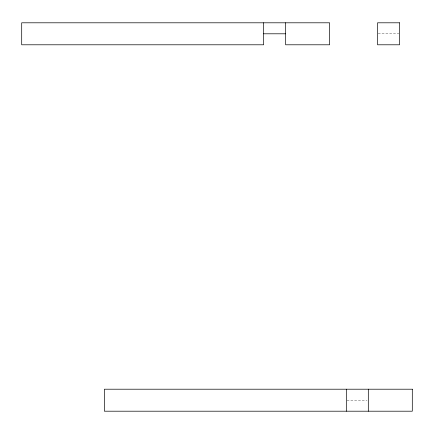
<?xml version="1.0" encoding="UTF-8"?>
<svg xmlns="http://www.w3.org/2000/svg" width="434" height="434" viewBox="0 0 434 434"><rect width="100%" height="100%" fill="white"/><g stroke="black" fill="none" stroke-linecap="round" stroke-linejoin="round"><path stroke-width="0.33" stroke-dasharray="2.17 1.63" d="M378.198 33.798L398.895 33.798M346.967 400.202L367.018 400.202"/><path stroke-width="0.65" d="M263.628 33.798L285.621 33.798M368.314 389.206L368.314 411.199M346.321 389.206L346.321 411.199M285.621 22.801L285.621 44.794L329.607 44.794L329.607 22.801L21.7 22.801L21.7 44.794L263.628 44.794L263.628 22.801M399.546 22.801L377.553 22.801L377.553 44.794L399.546 44.794L399.546 22.801M412.3 389.206L104.393 389.206L104.393 411.199L412.3 411.199L412.3 389.206"/></g></svg>
